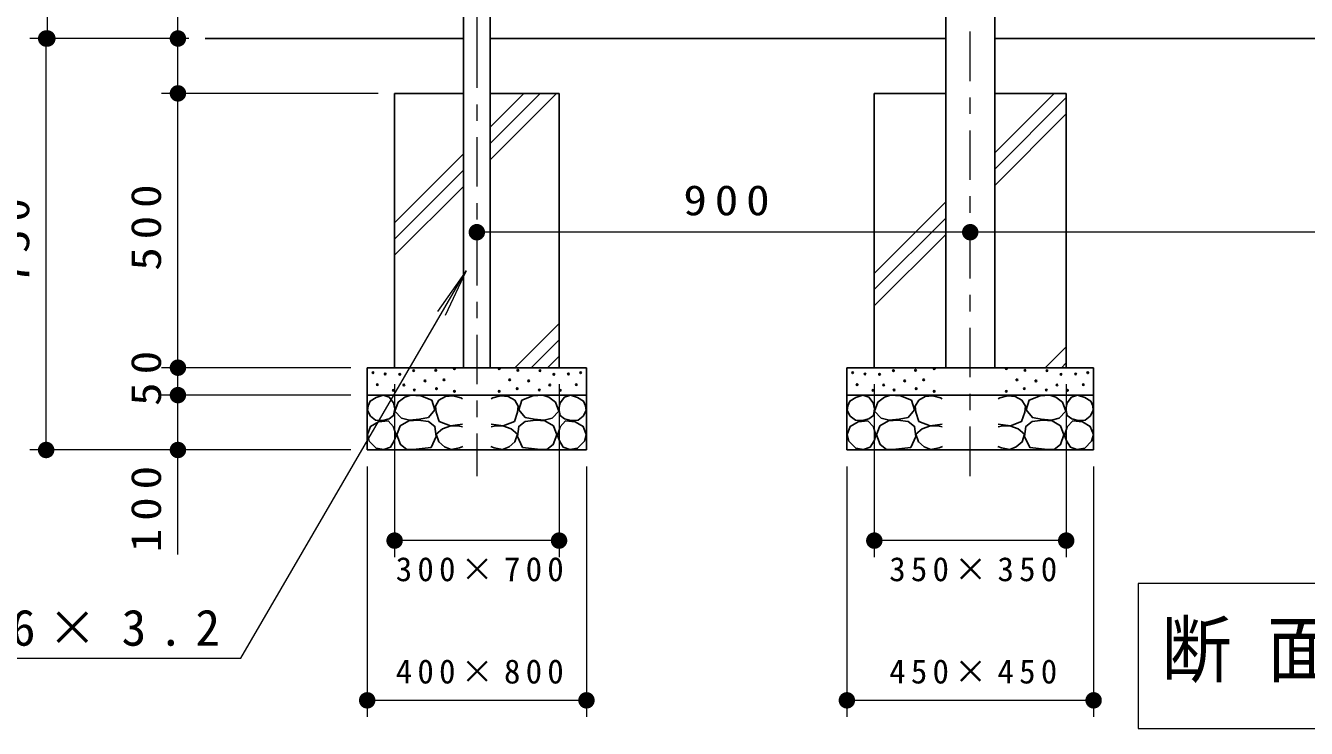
# Model space of a CAD drawing. Units: millimetres on the paper, scale 1:30. Extents: x -365 to 0, y -47 to 257.
# Drawn here: x -286.5 to -208.6, y 61.9 to 104.6 of the extents above; entities that cross this region are included whole.
import ezdxf

# ---------------------------------------------------------------- set-up
doc = ezdxf.new("R2010")
doc.units = ezdxf.units.MM
doc.linetypes.add('USER2', pattern=[6, 3, -1, 1, -1])
doc.layers.add('LY_1', color=7, linetype='Continuous', lineweight=13)
doc.styles.add('ＭＳ ゴシック', font='')
doc.styles.get('ＭＳ ゴシック').set_extended_font_data('MS Gothic')

# ---------------------------------------------------------------- blocks, each defined once
blk = doc.blocks.new('filled_dot')
at = {"color": 0, "linetype": 'Continuous', "lineweight": -2, "const_width": 1.25}
blk.add_lwpolyline([(-0.625, 0, 1), (0.625, 0, 1)], format="xyb", close=True, dxfattribs=at)

msp = doc.modelspace()

# ---------------------------------------------------------------- linework, layer by layer
at = {"layer": 'LY_1'}
for p, q in [((-285.132, 103.836), (-285.132, 133.836)), ((-277.194, 100.502), (-277.194, 110.667)), ((-276.535, 103.836), (-286.206, 103.836)), ((-285.206, 78.836), (-285.206, 103.836)), ((-265.021, 100.502), (-278.194, 100.502)), ((-277.194, 83.836), (-277.194, 100.502)), ((-258.211, 96.474), (-254.182, 100.502)), ((-258.211, 97.464), (-255.172, 100.502)), ((-258.211, 98.454), (-256.162, 100.502)), ((-227.536, 96.885), (-223.918, 100.502)), ((-227.536, 95.895), (-223.187, 100.243)), ((-227.536, 94.905), (-223.187, 99.253)), ((-264.021, 92.644), (-259.831, 96.834)), ((-264.021, 91.654), (-259.831, 95.844)), ((-264.021, 90.664), (-259.831, 94.854)), ((-234.854, 89.567), (-230.506, 93.915)), ((-234.854, 88.577), (-230.506, 92.925)), ((-229.021, 92.067), (-259.021, 92.067)), ((-234.854, 87.587), (-230.506, 91.935)), ((-161.52, 92.067), (-229.021, 92.067)), ((-273.366, 66.196), (-259.674, 89.711)), ((-259.674, 89.711), (-261.404, 87.26)), ((-259.674, 89.711), (-260.952, 86.997)), ((-256.707, 83.836), (-254.021, 86.522)), ((-255.717, 83.836), (-254.021, 85.532)), ((-224.463, 83.836), (-223.187, 85.111)), ((-254.727, 83.836), (-254.021, 84.542)), ((-223.473, 83.836), (-223.187, 84.121)), ((-266.687, 83.836), (-278.194, 83.836)), ((-277.194, 82.169), (-277.194, 83.836)), ((-264.021, 82.836), (-264.021, 72.33)), ((-254.021, 82.836), (-254.021, 72.33)), ((-234.854, 82.836), (-234.854, 72.33)), ((-223.187, 82.836), (-223.187, 72.33)), ((-266.687, 82.169), (-278.194, 82.169)), ((-277.194, 72.484), (-277.194, 82.169)), ((-266.687, 78.836), (-286.206, 78.836)), ((-265.687, 77.836), (-265.687, 62.625)), ((-252.354, 77.836), (-252.354, 62.625)), ((-236.521, 77.836), (-236.521, 62.625)), ((-221.521, 77.836), (-221.521, 62.625)), ((-254.021, 73.33), (-264.021, 73.33)), ((-223.187, 73.33), (-234.854, 73.33)), ((-218.805, 70.722), (-218.805, 61.922)), ((-171.005, 70.722), (-218.805, 70.722)), ((-306.492, 66.196), (-273.366, 66.196)), ((-252.354, 63.625), (-265.687, 63.625)), ((-221.521, 63.625), (-236.521, 63.625)), ((-218.805, 61.922), (-171.005, 61.922))]:
    msp.add_line(p, q, dxfattribs=at)
at = {"layer": 'LY_1', "lineweight": 25}
for p, q in [((-230.506, 83.836), (-230.506, 132.359)), ((-227.536, 83.836), (-227.536, 132.359)), ((-259.831, 105.352), (-259.831, 103.836)), ((-258.211, 105.352), (-258.211, 103.836)), ((-275.535, 103.836), (-259.831, 103.836)), ((-259.831, 103.836), (-259.831, 83.836)), ((-258.211, 103.836), (-230.506, 103.836)), ((-258.211, 103.836), (-258.211, 83.836)), ((-227.536, 103.836), (-162.156, 103.836)), ((-264.021, 100.502), (-259.831, 100.502)), ((-264.021, 83.836), (-264.021, 100.502)), ((-258.211, 100.502), (-254.021, 100.502)), ((-254.021, 83.836), (-254.021, 100.502)), ((-234.854, 100.502), (-230.506, 100.502)), ((-234.854, 83.836), (-234.854, 100.502)), ((-227.536, 100.502), (-223.187, 100.502)), ((-223.187, 83.836), (-223.187, 100.502)), ((-265.687, 83.836), (-252.354, 83.836)), ((-265.687, 78.836), (-265.687, 83.836)), ((-252.354, 78.836), (-252.354, 83.836)), ((-236.521, 83.836), (-221.521, 83.836)), ((-236.521, 78.836), (-236.521, 83.836)), ((-221.521, 78.836), (-221.521, 83.836)), ((-265.687, 82.169), (-252.354, 82.169)), ((-236.521, 82.169), (-221.521, 82.169)), ((-265.687, 78.836), (-252.354, 78.836)), ((-236.521, 78.836), (-221.521, 78.836))]:
    msp.add_line(p, q, dxfattribs=at)
at = {"layer": 'LY_1', "linetype": 'USER2'}
for p, q in [((-229.021, 77.254), (-229.021, 129.713)), ((-259.021, 105.502), (-259.021, 103.836)), ((-259.021, 103.836), (-259.021, 77.254))]:
    msp.add_line(p, q, dxfattribs=at)
at = {"layer": 'LY_1', "lineweight": 25}
for points in [[(-265.663, 81.242), (-265.633, 81.522), (-265.514, 81.811), (-265.145, 82.02), (-264.716, 82.16), (-264.347, 82.05), (-264.088, 81.691), (-264.008, 81.342), (-264.078, 80.923), (-264.357, 80.734), (-264.746, 80.634), (-265.175, 80.654), (-265.484, 80.893)], [(-263.118, 80.652), (-263.597, 80.761), (-264.008, 81.199), (-263.803, 81.733), (-263.392, 82.048), (-263.036, 82.158), (-262.433, 82.117), (-261.762, 81.857), (-261.584, 81.282), (-261.967, 80.802), (-262.501, 80.706)], [(-254.924, 80.652), (-254.444, 80.761), (-254.033, 81.199), (-254.239, 81.733), (-254.65, 82.048), (-255.006, 82.158), (-255.608, 82.117), (-256.28, 81.857), (-256.458, 81.282), (-256.074, 80.802), (-255.54, 80.706)], [(-252.378, 81.242), (-252.408, 81.522), (-252.528, 81.811), (-252.897, 82.02), (-253.325, 82.16), (-253.694, 82.05), (-253.953, 81.691), (-254.033, 81.342), (-253.963, 80.923), (-253.684, 80.734), (-253.295, 80.634), (-252.867, 80.654), (-252.558, 80.893)], [(-236.497, 81.242), (-236.467, 81.522), (-236.347, 81.811), (-235.978, 82.02), (-235.549, 82.16), (-235.181, 82.05), (-234.921, 81.691), (-234.842, 81.342), (-234.911, 80.923), (-235.191, 80.734), (-235.579, 80.634), (-236.008, 80.654), (-236.317, 80.893)], [(-233.951, 80.652), (-234.43, 80.761), (-234.841, 81.199), (-234.636, 81.733), (-234.225, 82.048), (-233.869, 82.158), (-233.266, 82.117), (-232.595, 81.857), (-232.417, 81.282), (-232.801, 80.802), (-233.335, 80.706)], [(-224.09, 80.652), (-223.611, 80.761), (-223.2, 81.199), (-223.406, 81.733), (-223.816, 82.048), (-224.173, 82.158), (-224.775, 82.117), (-225.446, 81.857), (-225.624, 81.282), (-225.241, 80.802), (-224.707, 80.706)], [(-221.545, 81.242), (-221.575, 81.522), (-221.694, 81.811), (-222.063, 82.02), (-222.492, 82.16), (-222.861, 82.05), (-223.12, 81.691), (-223.2, 81.342), (-223.13, 80.923), (-222.851, 80.734), (-222.462, 80.634), (-222.033, 80.654), (-221.724, 80.893)], [(-264.676, 78.86), (-265.145, 78.939), (-265.564, 79.368), (-265.673, 79.777), (-265.484, 80.265), (-265.005, 80.545), (-264.417, 80.604), (-264.078, 80.245), (-263.918, 79.717), (-264.038, 79.388), (-264.277, 79.009)], [(-262.707, 78.885), (-263.282, 78.871), (-263.666, 79.159), (-263.885, 79.761), (-263.679, 80.295), (-263.159, 80.597), (-262.597, 80.652), (-261.954, 80.569), (-261.57, 80.268), (-261.488, 79.665), (-261.803, 78.994)], [(-255.335, 78.885), (-254.759, 78.871), (-254.376, 79.159), (-254.157, 79.761), (-254.362, 80.295), (-254.883, 80.597), (-255.444, 80.652), (-256.088, 80.569), (-256.471, 80.268), (-256.553, 79.665), (-256.238, 78.994)], [(-253.365, 78.86), (-252.897, 78.939), (-252.478, 79.368), (-252.368, 79.777), (-252.558, 80.265), (-253.036, 80.545), (-253.624, 80.604), (-253.963, 80.245), (-254.123, 79.717), (-254.003, 79.388), (-253.764, 79.009)], [(-235.51, 78.86), (-235.978, 78.939), (-236.397, 79.368), (-236.507, 79.777), (-236.317, 80.265), (-235.839, 80.545), (-235.25, 80.604), (-234.911, 80.245), (-234.752, 79.717), (-234.871, 79.388), (-235.111, 79.009)], [(-233.54, 78.885), (-234.115, 78.871), (-234.499, 79.159), (-234.718, 79.761), (-234.513, 80.295), (-233.992, 80.597), (-233.431, 80.652), (-232.787, 80.569), (-232.403, 80.268), (-232.321, 79.665), (-232.636, 78.994)], [(-224.501, 78.885), (-223.926, 78.871), (-223.543, 79.159), (-223.323, 79.761), (-223.529, 80.295), (-224.049, 80.597), (-224.611, 80.652), (-225.254, 80.569), (-225.638, 80.268), (-225.72, 79.665), (-225.405, 78.994)], [(-222.532, 78.86), (-222.063, 78.939), (-221.645, 79.368), (-221.535, 79.777), (-221.724, 80.265), (-222.203, 80.545), (-222.791, 80.604), (-223.13, 80.245), (-223.29, 79.717), (-223.17, 79.388), (-222.931, 79.009)]]:
    msp.add_lwpolyline(points, close=True, dxfattribs=at)
for points in [[(-259.886, 80.405), (-260.187, 80.364), (-260.625, 80.309), (-261.31, 80.569), (-261.502, 81.131), (-261.543, 81.501), (-261.324, 81.857), (-260.926, 82.076), (-260.461, 82.131), (-259.995, 82.007), (-259.886, 81.953)], [(-258.156, 80.405), (-257.855, 80.364), (-257.416, 80.309), (-256.732, 80.569), (-256.54, 81.131), (-256.499, 81.501), (-256.718, 81.857), (-257.115, 82.076), (-257.581, 82.131), (-258.046, 82.007), (-258.156, 81.953)], [(-230.719, 80.405), (-231.02, 80.364), (-231.458, 80.309), (-232.143, 80.569), (-232.335, 81.131), (-232.376, 81.501), (-232.157, 81.857), (-231.76, 82.076), (-231.294, 82.131), (-230.828, 82.007), (-230.719, 81.953)], [(-227.323, 80.405), (-227.021, 80.364), (-226.583, 80.309), (-225.898, 80.569), (-225.706, 81.131), (-225.665, 81.501), (-225.884, 81.857), (-226.282, 82.076), (-226.747, 82.131), (-227.213, 82.007), (-227.323, 81.953)], [(-259.872, 79.049), (-260.077, 78.967), (-260.584, 78.871), (-260.981, 79.022), (-261.337, 79.323), (-261.488, 79.802), (-261.104, 80.131), (-260.598, 80.309), (-260.159, 80.309), (-259.886, 80.241)], [(-258.17, 79.049), (-257.964, 78.967), (-257.457, 78.871), (-257.06, 79.022), (-256.704, 79.323), (-256.553, 79.802), (-256.937, 80.131), (-257.444, 80.309), (-257.882, 80.309), (-258.156, 80.241)], [(-230.705, 79.049), (-230.911, 78.967), (-231.417, 78.871), (-231.815, 79.022), (-232.171, 79.323), (-232.321, 79.802), (-231.938, 80.131), (-231.431, 80.309), (-230.993, 80.309), (-230.719, 80.241)], [(-227.336, 79.049), (-227.131, 78.967), (-226.624, 78.871), (-226.227, 79.022), (-225.871, 79.323), (-225.72, 79.802), (-226.104, 80.131), (-226.61, 80.309), (-227.049, 80.309), (-227.323, 80.241)]]:
    msp.add_lwpolyline(points, dxfattribs=at)
for centre in [(-265.335, 83.531), (-264.592, 83.449), (-263.704, 83.428), (-262.857, 83.655), (-261.515, 83.676), (-260.38, 83.779), (-257.662, 83.779), (-256.526, 83.676), (-255.184, 83.655), (-254.337, 83.428), (-253.449, 83.449), (-252.706, 83.531), (-236.169, 83.531), (-235.425, 83.449), (-234.537, 83.428), (-233.691, 83.655), (-232.349, 83.676), (-231.213, 83.779), (-226.829, 83.779), (-225.693, 83.676), (-224.351, 83.655), (-223.504, 83.428), (-222.616, 83.449), (-221.873, 83.531), (-265.067, 82.809), (-263.456, 82.788), (-262.176, 83.036), (-261.474, 82.561), (-261.02, 83.098), (-257.022, 83.098), (-256.567, 82.561), (-255.865, 83.036), (-254.585, 82.788), (-252.975, 82.809), (-235.9, 82.809), (-234.29, 82.788), (-233.009, 83.036), (-232.307, 82.561), (-231.853, 83.098), (-226.188, 83.098), (-225.734, 82.561), (-225.032, 83.036), (-223.752, 82.788), (-222.141, 82.809), (-264.096, 82.458), (-262.816, 82.478), (-260.38, 82.396), (-257.662, 82.396), (-255.225, 82.478), (-253.945, 82.458), (-234.93, 82.458), (-233.649, 82.478), (-231.213, 82.396), (-226.829, 82.396), (-224.392, 82.478), (-223.112, 82.458)]:
    msp.add_circle(centre, 0.05, dxfattribs=at)

# ---------------------------------------------------------------- block references
at = {"layer": 'LY_1', "xscale": 0.4, "yscale": 0.4}
for p, rotation in [((-285.206, 103.836), 270), ((-285.132, 103.836), 90), ((-277.194, 103.836), 270), ((-277.194, 100.502), 270), ((-277.194, 100.502), 90), ((-229.021, 92.067), 180), ((-277.194, 83.836), 270), ((-277.194, 83.836), 90), ((-277.194, 82.169), 270), ((-277.194, 82.169), 90), ((-285.206, 78.836), 90), ((-277.194, 78.836), 90), ((-254.021, 73.33), 180), ((-223.187, 73.33), 180), ((-252.354, 63.625), 180), ((-221.521, 63.625), 180)]:
    msp.add_blockref('filled_dot', p, dxfattribs=dict(at, rotation=rotation))
for p in [(-259.021, 92.067), (-229.021, 92.067), (-264.021, 73.33), (-234.854, 73.33), (-265.687, 63.625), (-236.521, 63.625)]:
    msp.add_blockref('filled_dot', p, dxfattribs=at)

# ---------------------------------------------------------------- texts
at = {"layer": 'LY_1', "char_height": 1.833, "attachment_point": 8, "rotation": 90, "style": 'ＭＳ ゴシック'}
for s, insert in [('\\T1.33;\\W1.15;500', (-278.194, 92.586)), ('\\T1.33;\\W1.15;750', (-286.206, 91.751)), ('\\T1.34;\\W1.15;50', (-278.194, 83.43)), ('\\T1.33;\\W1.15;100', (-278.194, 75.484))]:
    msp.add_mtext(s, dxfattribs=dict(at, insert=insert))
at = {"layer": 'LY_1', "style": 'ＭＳ ゴシック'}
for s, insert, char_height, attachment_point in [('\\T1.33;\\W1.15;900', (-243.604, 93.067), 1.833, 8), ('\\T1.32;300×700', (-258.685, 72.33), 1.466, 2), ('\\T1.32;350×350', (-228.681, 72.33), 1.466, 2), ('\\T1.5;脚：φ48.6×3.2', (-306.492, 66.346), 2.199, 7), ('\\T1.5;\\W0.95;断面図\u3000S=1/30', (-217.405, 66.322), 3.299, 4), ('\\T1.32;400×800', (-258.685, 64.625), 1.466, 8), ('\\T1.32;450×450', (-228.681, 64.625), 1.466, 8)]:
    msp.add_mtext(s, dxfattribs=dict(at, insert=insert, char_height=char_height, attachment_point=attachment_point))

doc.saveas('drawing.dxf')
